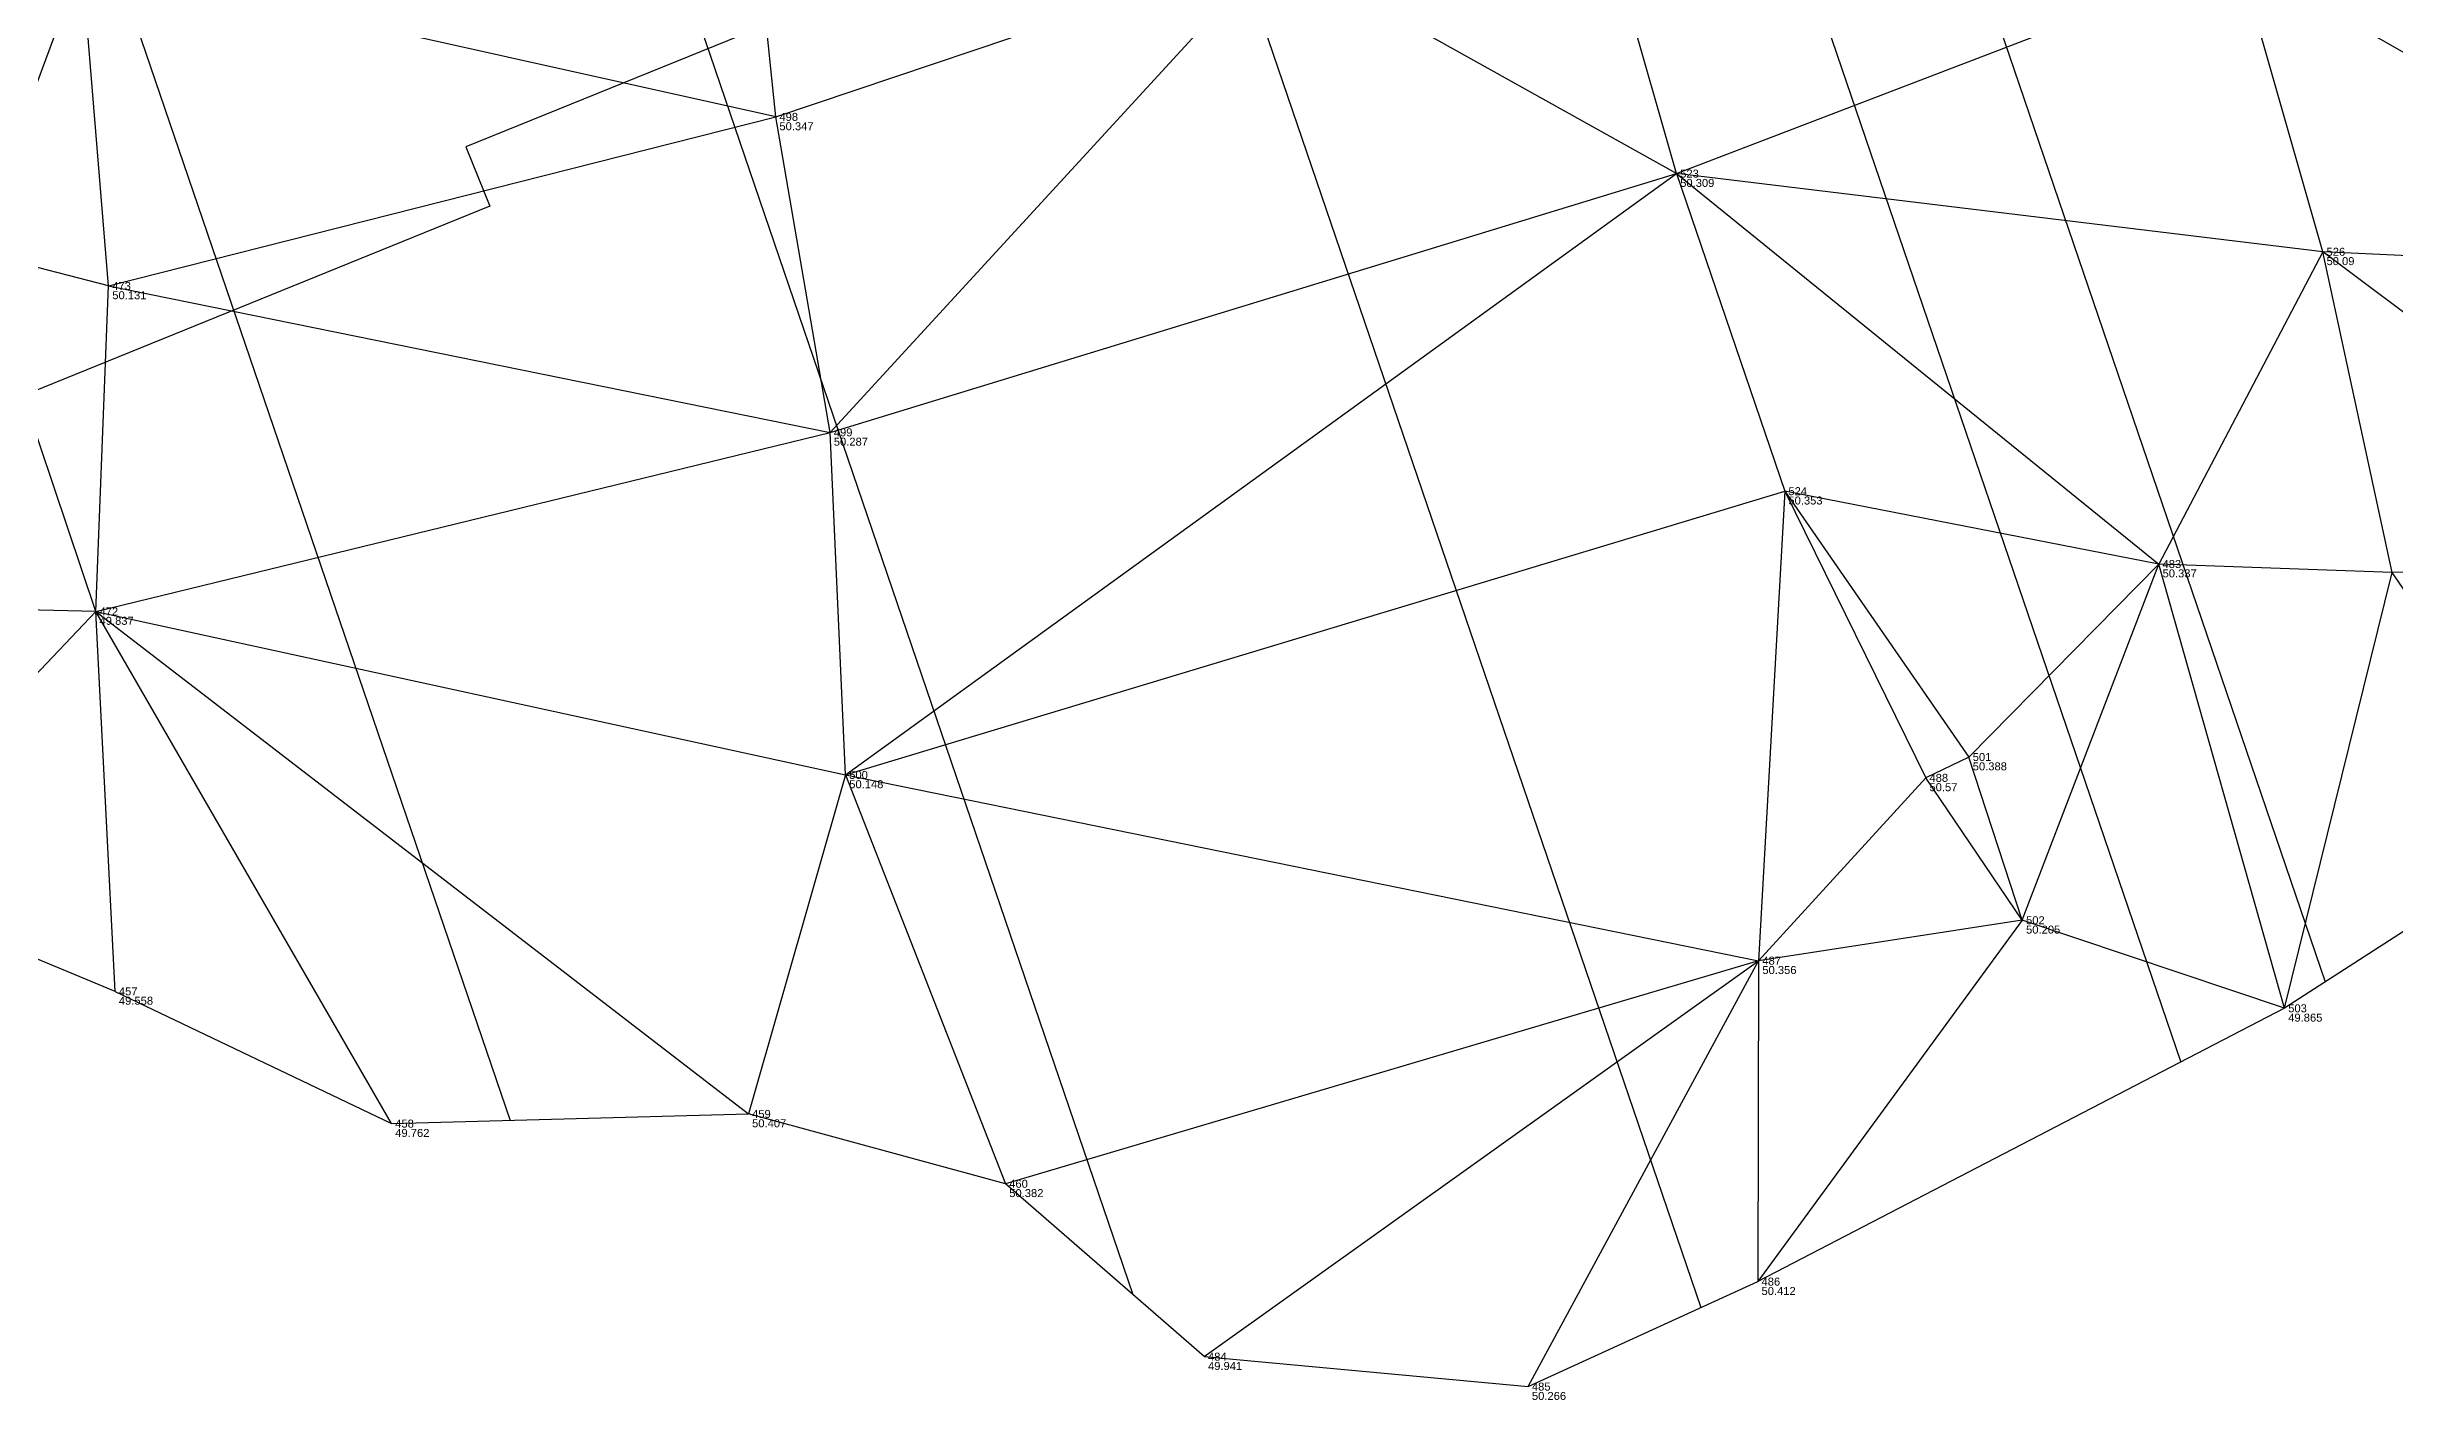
# Model space of a CAD drawing. Header units: millimetres. Extents: x 886 to 1006, y 4909 to 5107.
# Drawn here: x 937.47 to 981.48, y 4950.4 to 4975.77 of the extents above; entities that cross this region are included whole.
import ezdxf

# ---------------------------------------------------------------- set-up
doc = ezdxf.new("R2010")
doc.units = ezdxf.units.MM
for name, color, linetype in [('_Arestas', 8, 'Continuous'), ('_Cotas', 1, 'Continuous'), ('_Nomes', 7, 'Continuous'), ('Seções', 2, 'Continuous')]:
    doc.layers.add(name, color=color, linetype=linetype)
doc.styles.get("Standard").update_dxf_attribs({"font": 'arial.ttf'})

msp = doc.modelspace()

# ---------------------------------------------------------------- linework, layer by layer
msp.add_lwpolyline([(989.024, 4991.195), (977.772, 4987.015), (976.582, 4989.956), (969.724, 4987.176), (970.904, 4984.266), (945.326, 4973.895), (945.777, 4972.783), (935.949, 4968.798)])
at = {"layer": '_Arestas'}
for p, q in [((951.134, 4974.459), (950.53, 4980.471)), ((968.023, 4973.396), (966.383, 4979.127)), ((951.134, 4974.459), (960.482, 4977.607)), ((952.154, 4968.544), (960.482, 4977.607)), ((968.023, 4973.396), (960.482, 4977.607)), ((936.114, 4971.941), (938.127, 4977.358)), ((938.626, 4971.29), (938.127, 4977.358)), ((951.134, 4974.459), (938.127, 4977.358)), ((968.023, 4973.396), (978.566, 4977.44)), ((980.141, 4971.93), (978.566, 4977.44)), ((988.898, 4971.505), (978.566, 4977.44)), ((938.626, 4971.29), (951.134, 4974.459)), ((952.154, 4968.544), (951.134, 4974.459)), ((952.154, 4968.544), (968.023, 4973.396)), ((952.443, 4962.121), (968.023, 4973.396)), ((968.023, 4973.396), (970.052, 4967.441)), ((980.141, 4971.93), (968.023, 4973.396)), ((968.023, 4973.396), (977.067, 4966.075)), ((938.626, 4971.29), (936.114, 4971.941)), ((938.387, 4965.185), (936.114, 4971.941)), ((980.141, 4971.93), (977.067, 4966.075)), ((981.44, 4965.919), (980.141, 4971.93)), ((988.898, 4971.505), (980.141, 4971.93)), ((988.095, 4965.968), (980.141, 4971.93)), ((938.387, 4965.185), (938.626, 4971.29)), ((938.626, 4971.29), (952.154, 4968.544)), ((938.387, 4965.185), (952.154, 4968.544)), ((952.443, 4962.121), (952.154, 4968.544)), ((952.443, 4962.121), (970.052, 4967.441)), ((970.052, 4967.441), (969.563, 4958.637)), ((970.052, 4967.441), (972.697, 4962.065)), ((970.052, 4967.441), (973.508, 4962.456)), ((977.067, 4966.075), (970.052, 4967.441)), ((977.067, 4966.075), (973.508, 4962.456)), ((974.508, 4959.395), (977.067, 4966.075)), ((981.44, 4965.919), (977.067, 4966.075)), ((979.423, 4957.744), (977.067, 4966.075)), ((979.423, 4957.744), (981.44, 4965.919)), ((988.095, 4965.968), (981.44, 4965.919)), ((984.709, 4961.158), (981.44, 4965.919)), ((938.387, 4965.185), (932.299, 4965.323)), ((933.64, 4960.187), (938.387, 4965.185)), ((938.75, 4958.062), (938.387, 4965.185)), ((943.931, 4955.582), (938.387, 4965.185)), ((938.387, 4965.185), (950.622, 4955.763)), ((938.387, 4965.185), (952.443, 4962.121)), ((973.508, 4962.456), (972.697, 4962.065)), ((974.508, 4959.395), (973.508, 4962.456)), ((952.443, 4962.121), (950.622, 4955.763)), ((952.443, 4962.121), (955.443, 4954.454)), ((952.443, 4962.121), (969.563, 4958.637)), ((969.563, 4958.637), (972.697, 4962.065)), ((974.508, 4959.395), (972.697, 4962.065)), ((984.709, 4961.158), (979.423, 4957.744)), ((938.75, 4958.062), (933.64, 4960.187)), ((974.508, 4959.395), (969.548, 4952.619)), ((974.508, 4959.395), (969.563, 4958.637)), ((979.423, 4957.744), (974.508, 4959.395)), ((969.563, 4958.637), (955.443, 4954.454)), ((959.17, 4951.212), (969.563, 4958.637)), ((965.243, 4950.65), (969.563, 4958.637)), ((969.563, 4958.637), (969.548, 4952.619)), ((938.75, 4958.062), (943.931, 4955.582)), ((979.423, 4957.744), (969.548, 4952.619)), ((943.931, 4955.582), (950.622, 4955.763)), ((955.443, 4954.454), (950.622, 4955.763)), ((959.17, 4951.212), (955.443, 4954.454)), ((965.243, 4950.65), (969.548, 4952.619)), ((959.17, 4951.212), (965.243, 4950.65))]:
    msp.add_line(p, q, dxfattribs=at)
at = {"layer": 'Seções'}
for p, q in [((940.07, 5035.442), (968.481, 4952.131)), ((930.16, 5033.521), (957.833, 4952.375)), ((920.249, 5031.6), (946.153, 4955.642)), ((955.031, 5022.553), (977.477, 4956.734)), ((963.602, 5006.876), (980.188, 4958.239))]:
    msp.add_line(p, q, dxfattribs=at)

# ---------------------------------------------------------------- texts
at = {"layer": '_Cotas'}
for s, p in [('50.347', (951.204, 4974.209)), ('50.309', (968.093, 4973.146)), ('50.09', (980.211, 4971.68)), ('50.131', (938.696, 4971.04)), ('50.287', (952.224, 4968.294)), ('50.353', (970.122, 4967.191)), ('50.337', (977.137, 4965.825)), ('49.837', (938.457, 4964.935)), ('50.388', (973.578, 4962.206)), ('50.148', (952.513, 4961.871)), ('50.57', (972.767, 4961.815)), ('50.205', (974.578, 4959.145)), ('50.356', (969.633, 4958.387)), ('49.558', (938.82, 4957.812)), ('49.865', (979.493, 4957.494)), ('50.407', (950.692, 4955.513)), ('49.762', (944.001, 4955.332)), ('50.382', (955.513, 4954.204)), ('50.412', (969.618, 4952.369)), ('49.941', (959.24, 4950.962)), ('50.266', (965.313, 4950.4))]:
    msp.add_text(s, height=0.15, dxfattribs=at).set_placement(p)
at = {"layer": '_Nomes'}
for s, p in [('498', (951.204, 4974.384)), ('523', (968.093, 4973.321)), ('526', (980.211, 4971.855)), ('473', (938.696, 4971.215)), ('499', (952.224, 4968.469)), ('524', (970.122, 4967.366)), ('483', (977.137, 4966)), ('472', (938.457, 4965.11)), ('500', (952.513, 4962.046)), ('501', (973.578, 4962.381)), ('488', (972.767, 4961.99)), ('502', (974.578, 4959.32)), ('487', (969.633, 4958.562)), ('457', (938.82, 4957.987)), ('503', (979.493, 4957.669)), ('458', (944.001, 4955.507)), ('459', (950.692, 4955.688)), ('460', (955.513, 4954.379)), ('486', (969.618, 4952.544)), ('484', (959.24, 4951.137)), ('485', (965.313, 4950.575))]:
    msp.add_text(s, height=0.15, dxfattribs=at).set_placement(p)

doc.saveas('drawing.dxf')
